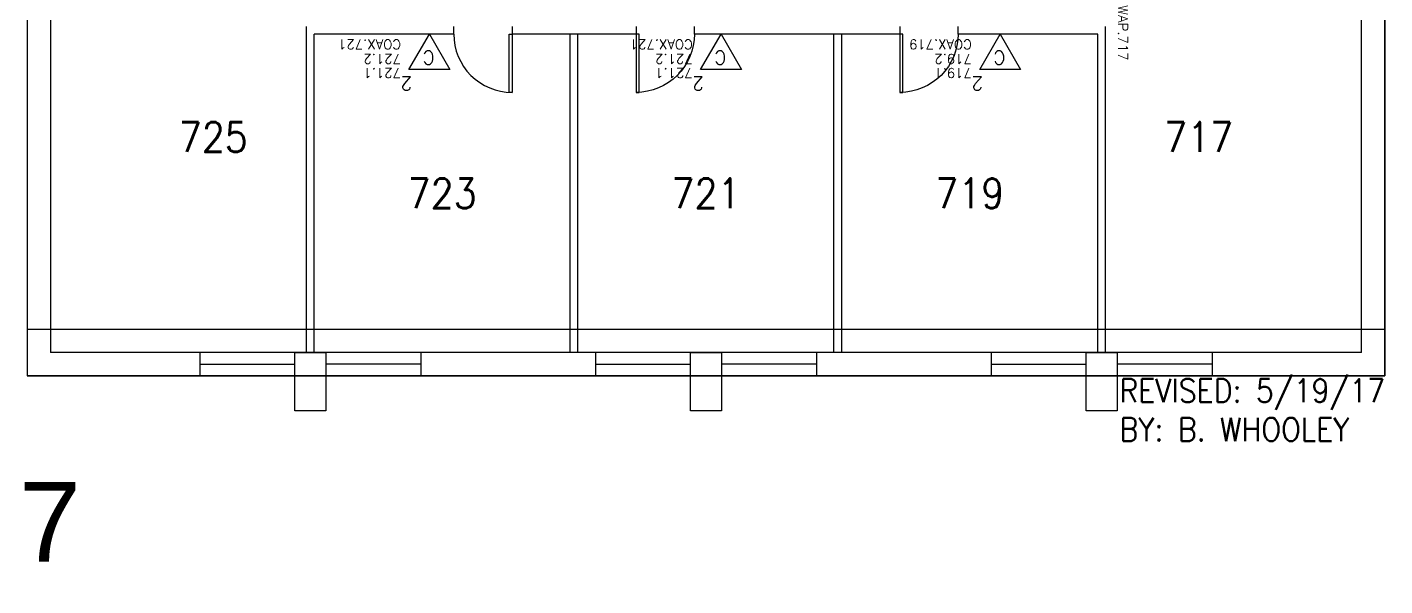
# Model space of a CAD drawing. Header units: inches. Extents: x -460 to 10305, y -938 to 5356.
# Drawn here: x 9587 to 10287, y 3912 to 4200 of the extents above; entities that cross this region are included whole.
import ezdxf
from ezdxf.enums import TextEntityAlignment as Align

# ---------------------------------------------------------------- set-up
doc = ezdxf.new("R2010")
doc.units = ezdxf.units.IN
doc.header["$MEASUREMENT"] = 0
doc.set_wipeout_variables(frame=1)
for name, color, linetype in [('01-0263-07-DWG-BFP-ARCH$0$SP-DOORS', 5, 'Continuous'), ('01-0263-07-DWG-BFP-ARCH$0$SP-GROSS', 30, 'Continuous'), ('01-0263-07-DWG-BFP-ARCH$0$SP-PRINT_TEXT', 250, 'Continuous'), ('01-0263-07-DWG-BFP-ARCH$0$SP-RMNO', 7, 'Continuous'), ('01-0263-07-DWG-BFP-ARCH$0$SP-ROOM', 7, 'Continuous'), ('01-0263-07-DWG-BFP-ARCH$0$SP-WALL', 7, 'Continuous'), ('01-0263-07-DWG-BFP-ARCH$0$SP-WINDOWS', 6, 'Continuous'), ('T-Comm-E', 1, 'Continuous'), ('T-Comm-E-Wireless', 1, 'Continuous')]:
    doc.layers.add(name, color=color, linetype=linetype)
doc.layers.get('01-0263-07-DWG-BFP-ARCH$0$SP-ROOM').off()
doc.styles.add('01-0263-07-DWG-BFP-ARCH$0$ARIAL', font='ARIAL', dxfattribs={"height": 0.2})
doc.styles.add('01-0263-07-DWG-BFP-ARCH$0$ROMANS', font='ROMANS.shx', dxfattribs={"width": 0.9})
doc.styles.add('3-32', font='SIMPLEX.shx', dxfattribs={"height": 9})

# ---------------------------------------------------------------- blocks, each defined once
blk = doc.blocks.new('01-0263-07-DWG-BFP-ARCH$0$DOR01')
at = {"color": 0}
for p, q in [((1, 1), (0, 1)), ((0, 1), (0, 0)), ((1, 0), (1, 1)), ((0, 0), (1, 0))]:
    blk.add_line(p, q, dxfattribs=at)
blk = doc.blocks.new('01-0263-07-DWG-BFP-ARCH$0$DOR00')
at = {"color": 0}
for p, q in [((0, 1), (0, 0)), ((1, 0), (1, 1))]:
    blk.add_line(p, q, dxfattribs=at)
blk = doc.blocks.new('01-0263-07-DWG-BFP-ARCH$0$FMGRM1')
at = {"style": '01-0263-07-DWG-BFP-ARCH$0$ROMANS', "width": 0.9}
for tag, p in [('RMAREA', (0, -0.2836)), ('DATA1', (0, -0.443)), ('DATA2', (0, -0.6024)), ('DATA3', (0, -0.7618)), ('DATA4', (0, -0.9213)), ('DATA5', (0, -1.0807))]:
    blk.add_attdef(tag, text='', height=0.1172, dxfattribs=at).set_placement(p, align=Align.CENTER)
at = {"linetype": 'Continuous'}
blk.add_wipeout([(-0.375, -0.125), (0.375, -0.125), (0.375, 0.125), (-0.375, 0.125)], dxfattribs=at)
at = {"layer": '01-0263-07-DWG-BFP-ARCH$0$SP-RMNO', "style": '01-0263-07-DWG-BFP-ARCH$0$ROMANS', "width": 0.9}
blk.add_attdef('RMNUMB', text='', height=0.16, dxfattribs=at).set_placement((0, 0), align=Align.MIDDLE)
blk = doc.blocks.new('01-0263-07-DWG-BFP-ARCH', base_point=(1295.15, 1353.42))
at = {"layer": '01-0263-07-DWG-BFP-ARCH$0$SP-DOORS'}
for points in [[(3291.16, 1529.43, 0.414214), (3321.16, 1499.43, 0.414214)], [(3415.16, 1529.43, -0.414214), (3385.16, 1499.43, -0.414214)], [(3551.16, 1529.43, -0.414214), (3521.16, 1499.43, -0.414214)]]:
    blk.add_lwpolyline(points, format="xyb", dxfattribs=at)
at = {"layer": '01-0263-07-DWG-BFP-ARCH$0$SP-GROSS'}
blk.add_lwpolyline([(3071.13, 1373.46), (3071.15, 1353.42), (3771.15, 1353.42), (3771.05, 2641.37), (3071.16, 2641.39)], close=True, dxfattribs=at)
at = {"layer": '01-0263-07-DWG-BFP-ARCH$0$SP-WALL'}
for p, q in [((3083.16, 2629.43), (3083.16, 1365.43)), ((3759.16, 1365.43), (3759.16, 1904.43)), ((3771.16, 1904.43), (3771.16, 1353.43)), ((3215.16, 1365.43), (3215.16, 1533.43)), ((3627.16, 1365.43), (3627.16, 1533.43)), ((3219.16, 1365.43), (3219.16, 1529.43)), ((3291.16, 1529.43), (3219.16, 1529.43)), ((3385.16, 1529.43), (3321.16, 1529.43)), ((3351.16, 1365.43), (3351.16, 1529.43)), ((3355.16, 1365.43), (3355.16, 1529.43)), ((3521.16, 1529.43), (3415.16, 1529.43)), ((3487.16, 1365.43), (3487.16, 1529.43)), ((3491.16, 1365.43), (3491.16, 1529.43)), ((3623.16, 1529.43), (3551.16, 1529.43)), ((3623.16, 1365.43), (3623.16, 1529.43)), ((3759.16, 1365.43), (3083.16, 1365.43)), ((3160.16, 1365.43), (3160.16, 1353.43)), ((3209.16, 1365.43), (3225.16, 1365.43)), ((3209.16, 1335.43), (3209.16, 1365.43)), ((3225.16, 1365.43), (3225.16, 1335.43)), ((3274.16, 1365.43), (3274.16, 1353.43)), ((3364.16, 1365.43), (3364.16, 1353.43)), ((3413.16, 1335.43), (3413.16, 1365.43)), ((3413.16, 1365.43), (3429.16, 1365.43)), ((3429.16, 1365.43), (3429.16, 1335.43)), ((3478.16, 1365.43), (3478.16, 1353.43)), ((3568.16, 1365.43), (3568.16, 1353.43)), ((3617.16, 1365.43), (3633.16, 1365.43)), ((3617.16, 1335.43), (3617.16, 1365.43)), ((3633.16, 1365.43), (3633.16, 1335.43)), ((3682.16, 1365.43), (3682.16, 1353.43)), ((3771.16, 1353.43), (3071.16, 1353.43)), ((3225.16, 1335.43), (3209.16, 1335.43)), ((3429.16, 1335.43), (3413.16, 1335.43)), ((3633.16, 1335.43), (3617.16, 1335.43))]:
    blk.add_line(p, q, dxfattribs=at)
for points in [[(3071.23, 1377.43), (3771.13, 1377.43)], [(3617.16, 1353.43), (3427.16, 1353.43)]]:
    blk.add_lwpolyline(points, dxfattribs=at)
at = {"layer": '01-0263-07-DWG-BFP-ARCH$0$SP-WINDOWS'}
for p, q in [((3160.16, 1359.43), (3209.16, 1359.43)), ((3274.16, 1359.43), (3225.16, 1359.43)), ((3364.16, 1359.43), (3413.16, 1359.43)), ((3478.16, 1359.43), (3429.16, 1359.43)), ((3568.16, 1359.43), (3617.16, 1359.43)), ((3682.16, 1359.43), (3633.16, 1359.43))]:
    blk.add_line(p, q, dxfattribs=at)
at = {"layer": '01-0263-07-DWG-BFP-ARCH$0$SP-DOORS', "xscale": -30, "zscale": 30}
for p, yscale, rotation in [((3321.16, 1529.43), 1.5, 90), ((3385.16, 1529.43), -1.5, 90), ((3521.16, 1529.43), -1.5, 89.99999999999359)]:
    blk.add_blockref('01-0263-07-DWG-BFP-ARCH$0$DOR01', p, dxfattribs=dict(at, yscale=yscale, rotation=rotation))
at = {"layer": '01-0263-07-DWG-BFP-ARCH$0$SP-WALL', "xscale": -30, "yscale": 4, "zscale": 30}
blk.add_blockref('01-0263-07-DWG-BFP-ARCH$0$DOR00', (3321.16, 1529.43), dxfattribs=at)
at = {"layer": '01-0263-07-DWG-BFP-ARCH$0$SP-WALL', "xscale": -30, "yscale": -4, "zscale": 30, "rotation": 180}
for p in [(3385.16, 1529.43), (3521.16, 1529.43)]:
    blk.add_blockref('01-0263-07-DWG-BFP-ARCH$0$DOR00', p, dxfattribs=at)
at = {"layer": '01-0263-07-DWG-BFP-ARCH$0$SP-PRINT_TEXT', "linetype": 'Continuous', "style": '01-0263-07-DWG-BFP-ARCH$0$ARIAL'}
blk.add_text('0263 UConn Brien McMahon Hall & Dining - 07', height=41.0843, dxfattribs=at).set_placement((2497.65, 1257.69), align=Align.CENTER)
at = {"layer": '01-0263-07-DWG-BFP-ARCH$0$SP-PRINT_TEXT', "insert": (3634.35, 1351.86), "char_height": 12, "attachment_point": 1, "style": '01-0263-07-DWG-BFP-ARCH$0$ROMANS'}
blk.add_mtext_dynamic_manual_height_columns('REVISED: 5/19/17\\PBY: B. WHOOLEY ', width=384.4094, gutter_width=60, heights=[0], dxfattribs=at)
at = {"layer": '01-0263-07-DWG-BFP-ARCH$0$SP-ROOM'}
ref = blk.add_blockref('01-0263-07-DWG-BFP-ARCH$0$FMGRM1', (3167.16, 1476.43), dxfattribs=dict(at, xscale=96, yscale=96, zscale=96))
ref.add_attrib('RMNUMB', '725', dxfattribs={"layer": '01-0263-07-DWG-BFP-ARCH$0$SP-RMNO', "height": 15.36, "style": '01-0263-07-DWG-BFP-ARCH$0$ROMANS', "width": 0.9}).set_placement((3167.16, 1476.43), align=Align.MIDDLE)
ref = blk.add_blockref('01-0263-07-DWG-BFP-ARCH$0$FMGRM1', (3675.16, 1476.43), dxfattribs=dict(at, xscale=96, yscale=96, zscale=96))
ref.add_attrib('RMNUMB', '717', dxfattribs={"layer": '01-0263-07-DWG-BFP-ARCH$0$SP-RMNO', "height": 15.36, "style": '01-0263-07-DWG-BFP-ARCH$0$ROMANS', "width": 0.9}).set_placement((3675.16, 1476.43), align=Align.MIDDLE)
ref = blk.add_blockref('01-0263-07-DWG-BFP-ARCH$0$FMGRM1', (3285.16, 1447.43), dxfattribs=dict(at, xscale=96, yscale=96, zscale=96))
ref.add_attrib('RMNUMB', '723', dxfattribs={"layer": '01-0263-07-DWG-BFP-ARCH$0$SP-RMNO', "height": 15.36, "style": '01-0263-07-DWG-BFP-ARCH$0$ROMANS', "width": 0.9}).set_placement((3285.16, 1447.43), align=Align.MIDDLE)
ref = blk.add_blockref('01-0263-07-DWG-BFP-ARCH$0$FMGRM1', (3421.16, 1447.43), dxfattribs=dict(at, xscale=96, yscale=96, zscale=96))
ref.add_attrib('RMNUMB', '721', dxfattribs={"layer": '01-0263-07-DWG-BFP-ARCH$0$SP-RMNO', "height": 15.36, "style": '01-0263-07-DWG-BFP-ARCH$0$ROMANS', "width": 0.9}).set_placement((3421.16, 1447.43), align=Align.MIDDLE)
ref = blk.add_blockref('01-0263-07-DWG-BFP-ARCH$0$FMGRM1', (3557.16, 1447.43), dxfattribs=dict(at, xscale=96, yscale=96, zscale=96))
ref.add_attrib('RMNUMB', '719', dxfattribs={"layer": '01-0263-07-DWG-BFP-ARCH$0$SP-RMNO', "height": 15.36, "style": '01-0263-07-DWG-BFP-ARCH$0$ROMANS', "width": 0.9}).set_placement((3557.16, 1447.43), align=Align.MIDDLE)
blk = doc.blocks.new('WIRELESS')
for p, q in [((10.5, 18.19), (-10.5, 18.19)), ((-10.5, 18.19), (0, 0)), ((0, 0), (10.5, 18.19))]:
    blk.add_line(p, q)
for centre, start, end in [((0, -1.44), 62.42971, 117.57029), ((0, -4.89), 65.52052, 114.47948), ((0, -8.1), 68.40947, 111.59053)]:
    blk.add_arc(centre, 32.08, start, end)
at = {"style": '3-32', "flags": 1}
for tag, p in [('RM_NUMBER', (50.85, 153.68)), ('UTP_CATEGORY', (50.85, 140.31)), ('QUANTITY_UTP', (50.85, 127.18)), ('WIRELESS_OUTLET_LOCATION', (50.85, 114.16)), ('TELECOMM_ROOM', (50.85, 100.31)), ('QTY_COAX', (50.33, 74.2)), ('POS_2', (166.1, 63.3)), ('POS_3', (166.1, 55.3)), ('POS_4', (166.1, 46.8)), ('POS_5', (166.1, 38.67)), ('POS_6', (166.1, 30.05))]:
    blk.add_attdef(tag, p, '', height=5, dxfattribs=at)
at = {"flags": 1}
for tag, p in [('SERIAL_NUMBER', (51.84, 50.25)), ('MAC_ADDRESS', (51.84, 26.25)), ('ELEVATION', (51.84, 2.25)), ('WO_NUMBER', (53.96, -25.57))]:
    blk.add_attdef(tag, text='', height=5, dxfattribs=at).set_placement(p, align=Align.BOTTOM_LEFT)
at = {"style": '3-32'}
blk.add_attdef('POS_1', (13.17, 6.52), '', height=5, dxfattribs=at)
blk = doc.blocks.new('VOICE(1)DATA(1)COAX(1)')
for p, q in [((0, 0), (-10.5, 18.19)), ((-10.5, 18.19), (10.5, 18.19)), ((10.5, 18.19), (0, 0))]:
    blk.add_line(p, q)
at = {"char_height": 7, "attachment_point": 1, "style": '3-32'}
for s, insert, width in [('2', (8.78, 29.02), 11.7808), ('C', (-2.75, 15.62), 12.7033)]:
    blk.add_mtext(s, dxfattribs=dict(at, insert=insert, width=width))
at = {"style": '3-32', "flags": 1}
for tag, p in [('RM_NUMBER', (92.08, 138.94)), ('UTP_CATEGORY', (92.08, 125.57)), ('QUANTITY_UTP', (92.08, 112.44)), ('WIRELESS_OUTLET_LOCATION', (92.08, 99.43)), ('TELECOMM_ROOM', (92.08, 85.57)), ('QTY_COAX', (91.33, 59.47)), ('POS_4', (202.73, 34.3)), ('POS_5', (202.73, 26.05)), ('POS_6', (202.73, 17.55))]:
    blk.add_attdef(tag, p, '', height=5, dxfattribs=at)
at = {"flags": 1}
blk.add_attdef('WO_NUMBER', text='', height=5, dxfattribs=at).set_placement((90.2, 43.13), align=Align.BOTTOM_LEFT)
at = {"style": '3-32'}
for tag, p in [('POS_1', (14.63, 17.54)), ('POS_2', (14.64, 10.22)), ('POS_3', (14.62, 2.8))]:
    blk.add_attdef(tag, p, '', height=5, dxfattribs=at)

msp = doc.modelspace()

# ---------------------------------------------------------------- block references
msp.add_blockref('01-0263-07-DWG-BFP-ARCH', (7811.4, 4020.15))

# ---------------------------------------------------------------- next in the draw order: block references
at = {"layer": 'T-Comm-E', "rotation": 180}
for p, values in [((9794.79, 4196.15), {'POS_1': '721.1', 'POS_2': '721.2', 'POS_3': 'COAX.721'}), ((9945.17, 4196.15), {'POS_1': '721.1', 'POS_2': '721.2', 'POS_3': 'COAX.721'}), ((10089.08, 4196.15), {'POS_1': '719.1', 'POS_2': '719.2', 'POS_3': 'COAX.719'})]:
    msp.add_blockref('VOICE(1)DATA(1)COAX(1)', p, dxfattribs=at).add_auto_attribs(values)
at = {"layer": 'T-Comm-E-Wireless', "rotation": 270}
msp.add_blockref('WIRELESS', (10143.41, 4224.27), dxfattribs=at).add_auto_attribs({'POS_1': 'WAP.717'})

doc.saveas('drawing.dxf')
